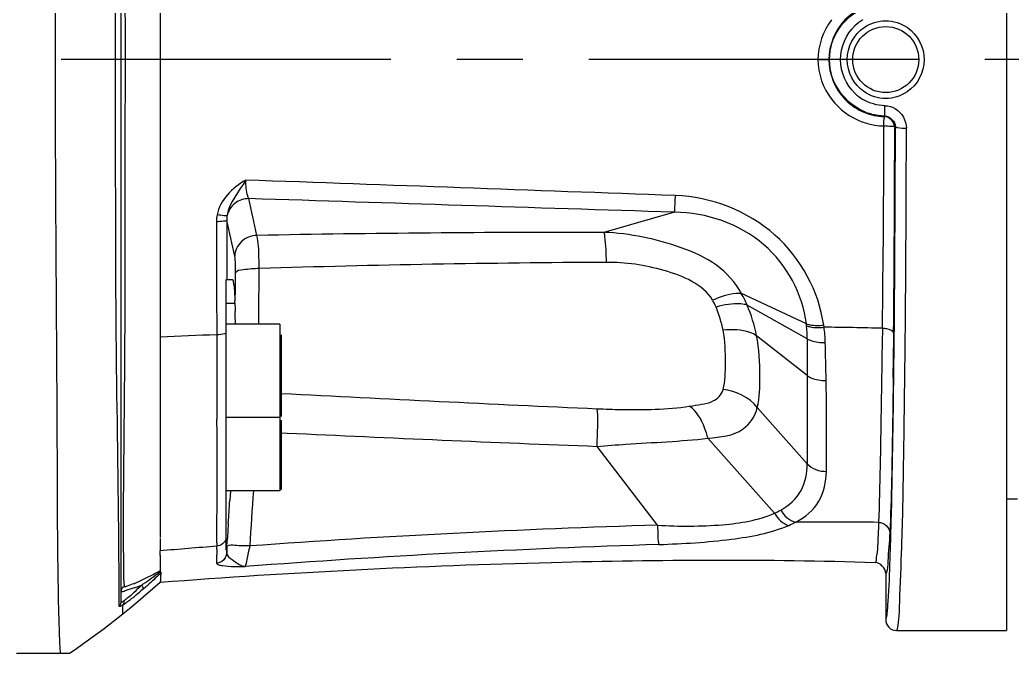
# Model space of a CAD drawing. Header units: millimetres. Extents: x 4086 to 8300, y 123 to 1549.
# Drawn here: x 6936.32 to 6958.89, y 991.54 to 1005.95 of the extents above; entities that cross this region are included whole.
import ezdxf

# ---------------------------------------------------------------- set-up
doc = ezdxf.new("R2010")
doc.units = ezdxf.units.MM
doc.linetypes.add('CENTER', pattern=[0.6, 0.375, -0.075, 0.075, -0.075])
doc.layers.add('中心线', color=7, linetype='Continuous')
doc.layers.add('外形图', color=7, linetype='Continuous')

msp = doc.modelspace()

# ---------------------------------------------------------------- linework, layer by layer
at = {"layer": '中心线', "linetype": 'CENTER', "ltscale": 20}
msp.add_line((6992.764, 1005.043), (6836.9537, 1005.043), dxfattribs=at)
at = {"layer": '外形图'}
for p, q in [((6958.764, 1018.028), (6958.764, 992.058)), ((6938.6265, 992.7062), (6938.6265, 1017.3785)), ((6939.514, 1016.2126), (6939.514, 994.1774)), ((6938.5016, 1005.2691), (6938.5019, 1005.5254)), ((6938.5015, 1005.043), (6938.5016, 1005.2691)), ((6954.4738, 1005.0432), (6954.7211, 1005.043)), ((6955.981, 1003.754), (6955.9768, 1003.749)), ((6955.9903, 1003.7649), (6955.981, 1003.754)), ((6955.9742, 1003.5336), (6955.9741, 1003.5036)), ((6956.2246, 1003.5042), (6956.2195, 1003.4992)), ((6956.2195, 1003.4992), (6956.2195, 1003.503)), ((6951.214, 1001.5712), (6949.6054, 1001.1134)), ((6941.0292, 1001.3886), (6941.0292, 1000.0423)), ((6941.2302, 1000.0433), (6941.23, 1000.1915)), ((6941.014, 993.8892), (6941.014, 1000.0431)), ((6941.0256, 1000.0431), (6941.1551, 1000.0431)), ((6941.2306, 999.6861), (6941.2302, 1000.0433)), ((6954.2103, 999.0342), (6952.7382, 999.7233)), ((6941.014, 999.5033), (6941.2144, 999.5033)), ((6954.2311, 998.6894), (6952.8623, 999.4612)), ((6942.239, 999.0257), (6941.014, 999.0257)), ((6942.239, 999.0257), (6942.239, 995.2376)), ((6954.2153, 998.9903), (6954.2103, 999.0342)), ((6954.6118, 998.9572), (6954.6047, 999.0071)), ((6940.8008, 998.8192), (6940.8009, 998.7852)), ((6942.264, 998.7847), (6942.264, 996.9257)), ((6954.2295, 997.8594), (6953.0771, 998.7645)), ((6955.9372, 998.9335), (6955.9325, 998.5989)), ((6955.9325, 998.5989), (6955.9279, 998.2713)), ((6940.8066, 997.1245), (6940.8072, 996.8672)), ((6954.2294, 995.8494), (6953.0926, 997.1289)), ((6942.239, 996.9007), (6941.014, 996.9007)), ((6942.264, 996.8409), (6942.264, 995.2626)), ((6942.264, 996.5551), (6942.4024, 996.5487)), ((6950.8236, 994.4531), (6949.4517, 996.2465)), ((6953.4848, 994.7266), (6951.9707, 996.4311)), ((6942.239, 995.2376), (6941.014, 995.2376)), ((6941.1122, 995.2376), (6941.0976, 995.0122)), ((6959.014, 995.043), (6958.764, 995.043)), ((6940.8035, 994.0499), (6940.8026, 993.9752)), ((6939.514, 993.7716), (6939.514, 993.3806)), ((6939.5145, 993.7668), (6939.5149, 993.8697)), ((6940.8022, 993.912), (6940.7995, 993.6566)), ((6941.0291, 993.9607), (6941.0291, 993.9108)), ((6941.0291, 993.9108), (6941.0291, 993.8632)), ((6941.0291, 993.8632), (6941.0291, 993.8183)), ((6941.0292, 993.8191), (6941.0367, 993.9375)), ((6940.7995, 993.6566), (6940.7989, 993.5887)), ((6938.6913, 993.1959), (6938.6888, 993.4162)), ((6956.014, 993.3571), (6956.014, 992.3076)), ((6938.5803, 992.6098), (6938.5806, 993.1247)), ((6938.5806, 993.1247), (6938.5805, 993.2026)), ((6939.3468, 993.0131), (6939.5114, 993.1575)), ((6938.8538, 992.5927), (6939.3468, 993.0131)), ((6939.1284, 993.0003), (6939.0786, 992.9583)), ((6939.1621, 993.0291), (6939.1284, 993.0003)), ((6938.6671, 992.4393), (6938.6642, 992.6402)), ((6938.6671, 992.4393), (6938.8538, 992.5927)), ((6956.2641, 992.058), (6958.764, 992.058)), ((6936.2515, 991.543), (6937.4505, 991.543))]:
    msp.add_line(p, q, dxfattribs=at)
for points in [[(6939.5376, 993.3734), (6939.5351, 993.3787), (6939.514, 993.3806)], [(6938.5803, 992.6098), (6938.5895, 992.618), (6938.5978, 992.627), (6938.6052, 992.6368), (6938.6116, 992.6473), (6938.6169, 992.6584), (6938.6211, 992.67), (6938.6241, 992.6819), (6938.6259, 992.694), (6938.6265, 992.7062)], [(6938.6637, 992.6396), (6938.6711, 992.6469), (6938.6773, 992.6546), (6938.6829, 992.663), (6938.6876, 992.6721), (6938.6915, 992.6817), (6938.6946, 992.6917), (6938.6967, 992.7022), (6938.6979, 992.7129), (6938.6982, 992.7238), (6938.6975, 992.7348)], [(6937.4504, 991.543), (6937.5581, 991.6136), (6938.2384, 992.1014), (6938.6671, 992.4393)]]:
    msp.add_lwpolyline(points, dxfattribs=at)
msp.add_circle((6956.014, 1005.043), 0.75, dxfattribs=at)
for centre, radius, start, end in [((6956.0249, 1005.0617), 1.0327, 120.85998, 133.57352), ((6841.9262, 1004.9614), 96.8002, 0.04827, 0.31919), ((6846.4766, 1005.0728), 92.2498, 359.691769, 359.981457), ((6956.0249, 1005.0244), 1.0327, 226.37989, 239.09278), ((6956.0156, 1005.0492), 1.3008, 248.46986, 268.28881), ((6956.0146, 1005.0433), 1.2787, 248.74474, 256.81751), ((6956.0139, 1005.0411), 1.2764, 256.82255, 260.86298), ((6956.0141, 1005.0425), 1.2779, 260.86559, 264.90018), ((6956.0141, 1005.0418), 1.2771, 264.89798, 268.93467), ((6955.9693, 1003.5016), 0.2475, 77.67217, 88.27387), ((6956.0184, 1005.1048), 1.5719, 249.75475, 260.90324), ((6956.0188, 1005.1102), 1.5772, 260.92218, 268.37898), ((6557.5341, 1004.4356), 398.441, 359.208777, 359.865977), ((6139.1161, 1005.5123), 817.1059, 359.5308539, 359.8588384), ((6374.6886, 1004.4864), 581.547, 359.3973828, 359.904207), ((6953.1612, 1006.647), 4.3888, 314.26712, 314.45272), ((6334.3833, 1004.5668), 622.1024, 359.4575344, 359.9002794), ((6767.1432, 963.7874), 178.5016, 12.0477, 12.32249), ((6941.6674, 1001.3562), 0.8726, 169.69766, 180.12155), ((6941.6599, 1001.3963), 0.6308, 170.64967, 180.70276), ((6949.0717, 605.8406), 395.2732, 89.922644, 91.066697), ((6934.7913, 1000.1856), 6.4387, 0.05253, 1.05482), ((6932.2969, 999.253), 8.921, 1.60818, 1.95699), ((6949.3917, 998.2933), 2.9837, 11.52376, 22.10759), ((6949.3549, 997.9986), 3.8002, 11.62633, 22.63489), ((6863.0312, 997.1956), 78.2171, 1.34061, 1.553872), ((6951.4998, 998.6977), 2.7313, 359.82783, 6.15175), ((6952.0627, 819.3561), 179.6192, 88.764016, 89.186873), ((6951.247, 998.5144), 3.3938, 1.62409, 7.49865), ((6948.6113, 799.716), 199.2224, 92.246829, 92.617256), ((7254.2083, 997.7273), 299.9787, 179.816226, 179.974771), ((6877.4244, 996.3849), 77.2471, 1.010424, 1.651025), ((6621.9777, 1001.694), 334.2293, 359.334284, 359.448698), ((7798.6873, 996.7874), 844.4584, 179.9272653, 180.0636386), ((6990.3391, 1908.9395), 912.7536, 266.9811836, 267.4326789), ((6335.9093, 995.5965), 604.8992, 359.9538715, 0.1203582), ((6983.2933, 1868.1866), 872.5965, 267.3140736, 267.7773646), ((6742.1748, 995.3231), 198.6336, 359.797318, 359.938383), ((6716.305, 1009.3876), 225.2517, 356.21269, 356.340942), ((6952.7454, 996.3845), 1.8157, 294.038, 299.01122), ((6819.0888, 995.0543), 121.7192, 359.670262, 359.795779), ((6957.0528, 780.7581), 213.7858, 91.669713, 94.156069), ((6954.529, 874.6178), 119.9077, 89.367296, 90.267417), ((6880.7075, 994.6897), 60.0994, 359.389991, 359.679754), ((6957.5929, 778.7166), 215.403, 91.79211, 94.297787), ((6953.354, 832.7779), 161.6851, 94.452256, 94.910425), ((6940.9523, 993.8821), 1.4387, 176.31959, 178.5495), ((6921.2411, 994.0927), 19.5619, 359.47069, 359.65576), ((6822.9431, 993.0186), 115.6376, 0.091167, 0.215664), ((6934.1303, 1000.4131), 8.845, 304.41751, 307.49413), ((6935.6929, 1000.3787), 7.9386, 296.70162, 298.77252), ((6969.8621, 993.6701), 31.1744, 180.87168, 181.12463), ((6937.0759, 997.3896), 4.6452, 293.30624, 294.67822), ((6933.7292, 998.5085), 7.6232, 312.98775, 314.71777), ((6936.2458, 1000.2777), 7.7296, 290.33579, 291.61351), ((6935.9379, 999.861), 7.3661, 294.69531, 296.80857), ((6934.8841, 999.3124), 7.5109, 304.08131, 304.41964), ((6933.9813, 999.0605), 7.9511, 310.98605, 311.65067), ((6933.6631, 999.4216), 8.4322, 308.80397, 309.95972), ((6934.1558, 998.8598), 7.685, 310.6502, 310.9853), ((6938.0136, 993.6599), 1.2096, 302.53915, 303.60062), ((6937.6454, 994.2112), 1.8725, 303.64935, 305.25374), ((6938.0992, 993.545), 1.0071, 306.44022, 307.63363), ((6937.1924, 994.8562), 2.6607, 305.20145, 305.85334), ((6936.4823, 995.8314), 3.8671, 305.91837, 307.5319), ((6935.5969, 996.993), 5.3276, 307.47253, 307.93245), ((6935.1231, 997.601), 6.0984, 307.9318, 308.36566), ((6934.6477, 998.2017), 6.8645, 308.36518, 308.77999)]:
    msp.add_arc(centre, radius, start, end, dxfattribs=at)
for points, knots in [([(6937.1336, 1005.043), (6937.1336, 1006.9173), (6937.1395, 1009.5762), (6937.1749, 1013.5761), (6937.1705, 1015.2469), (6937.262, 1019.5673), (6937.2515, 1018.667)], [0, 0, 0, 0, 0.4126989, 0.6160209, 0.8017479, 1, 1, 1, 1]), ([(6938.5019, 1005.5254), (6938.5043, 1007.6026), (6938.4946, 1011.3055), (6938.5735, 1015.0077), (6938.5798, 1016.6333)], [0, 0, 0, 0, 0.5609949, 1, 1, 1, 1]), ([(6938.7249, 1005.5007), (6938.7137, 1007.6976), (6938.7408, 1011.4003), (6938.6692, 1015.103), (6938.6881, 1016.6086)], [0, 0, 0, 0, 0.5933552, 1, 1, 1, 1]), ([(6955.3125, 1004.2768), (6955.1115, 1004.4684), (6954.861, 1005.0435), (6955.1119, 1005.6184), (6955.3131, 1005.8099)], [0, 0, 0, 0, 0.5000006, 1, 1, 1, 1]), ([(6955.5191, 1004.315), (6955.2932, 1004.4711), (6954.983, 1005.0465), (6955.2971, 1005.6199), (6955.5242, 1005.7744)], [0, 0, 0, 0, 0.5000231, 1, 1, 1, 1]), ([(6956.5089, 1005.771), (6956.7349, 1005.6149), (6957.0451, 1005.0395), (6956.731, 1004.4661), (6956.5039, 1004.3117)], [0, 0, 0, 0, 0.5000231, 1, 1, 1, 1]), ([(6937.2462, 991.543), (6937.1849, 992.8402), (6937.1839, 997.3425), (6937.1336, 1001.8415), (6937.1336, 1005.043)], [0, 0, 0, 0, 0.2885774, 1, 1, 1, 1]), ([(6938.5798, 993.4539), (6938.5735, 995.0806), (6938.4945, 998.7848), (6938.5042, 1002.4897), (6938.5019, 1004.5676)], [0, 0, 0, 0, 0.4391126, 1, 1, 1, 1]), ([(6938.6888, 993.4162), (6938.6719, 994.8946), (6938.7367, 998.6148), (6938.7145, 1002.3349), (6938.725, 1004.5765)], [0, 0, 0, 0, 0.3974268, 1, 1, 1, 1]), ([(6955.9903, 1003.7649), (6955.9909, 1003.7707), (6955.9899, 1003.8474), (6955.9936, 1003.9238), (6955.995, 1003.9946)], [0, 0, 0, 0, 0.075884, 1, 1, 1, 1]), ([(6955.9742, 1003.5336), (6955.9755, 1003.5839), (6955.9627, 1003.6503), (6955.9901, 1003.7322), (6955.9768, 1003.749)], [0, 0, 0, 0, 0.7006565, 1, 1, 1, 1]), ([(6956.2195, 1003.4992), (6956.2162, 1003.5246), (6956.0937, 1003.5192), (6956.0317, 1003.5331), (6955.9742, 1003.5336)], [0, 0, 0, 0, 0.3081736, 1, 1, 1, 1]), ([(6956.2348, 1003.5141), (6956.2351, 1003.5121), (6956.2398, 1003.508), (6956.2448, 1003.5061), (6956.2481, 1003.5049)], [0, 0, 0, 0, 0.3575059, 1, 1, 1, 1]), ([(6956.2481, 1003.5049), (6956.2597, 1003.5008), (6956.3382, 1003.4863), (6956.4177, 1003.4842), (6956.4847, 1003.4841)], [0, 0, 0, 0, 0.1548528, 1, 1, 1, 1]), ([(6941.5325, 1001.8821), (6941.5207, 1001.9001), (6941.4735, 1002.0378), (6941.4646, 1002.1823), (6941.4598, 1002.304)], [0, 0, 0, 0, 0.1500751, 1, 1, 1, 1]), ([(6941.5325, 1001.8821), (6941.421, 1001.8821), (6941.1937, 1001.8073), (6941.0624, 1001.6054), (6941.0375, 1001.4988)], [0, 0, 0, 0, 0.5046039, 1, 1, 1, 1]), ([(6951.214, 1001.5712), (6951.2156, 1001.5885), (6951.2231, 1001.7151), (6951.2278, 1001.8418), (6951.2316, 1001.9511)], [0, 0, 0, 0, 0.1369368, 1, 1, 1, 1]), ([(6954.6047, 999.0071), (6954.4911, 999.7746), (6953.6688, 1001.3075), (6952.0429, 1001.9216), (6951.2316, 1001.9511)], [0, 0, 0, 0, 0.4886785, 1, 1, 1, 1]), ([(6941.0375, 1001.4988), (6941.0173, 1001.4834), (6940.9304, 1001.5006), (6940.8593, 1001.5034), (6940.8089, 1001.5122)], [0, 0, 0, 0, 0.332024, 1, 1, 1, 1]), ([(6954.2103, 999.0342), (6954.127, 999.7102), (6953.3934, 1001.0793), (6951.9332, 1001.5655), (6951.214, 1001.5712)], [0, 0, 0, 0, 0.4863412, 1, 1, 1, 1]), ([(6941.0292, 1001.3886), (6941.0188, 1001.3654), (6940.9158, 1001.3674), (6940.8489, 1001.3548), (6940.7948, 1001.3543)], [0, 0, 0, 0, 0.3195923, 1, 1, 1, 1]), ([(6941.7132, 1001.0453), (6941.5876, 1001.044), (6941.3304, 1000.9452), (6941.2152, 1000.6921), (6941.2115, 1000.5696)], [0, 0, 0, 0, 0.5060576, 1, 1, 1, 1]), ([(6941.7683, 1000.289), (6941.7667, 1000.3743), (6941.7558, 1000.6261), (6941.7572, 1000.8836), (6941.7132, 1001.0453)], [0, 0, 0, 0, 0.337383, 1, 1, 1, 1]), ([(6949.6054, 1001.1134), (6949.6141, 1001.0831), (6949.6454, 1000.8563), (6949.6515, 1000.6285), (6949.6554, 1000.4322)], [0, 0, 0, 0, 0.1385618, 1, 1, 1, 1]), ([(6952.7382, 999.7233), (6952.5978, 999.9742), (6952.1891, 1000.4278), (6951.0924, 1000.9059), (6950.2021, 1001.0908), (6949.6054, 1001.1134)], [0, 0, 0, 0, 0.2430387, 0.4952182, 1, 1, 1, 1]), ([(6941.229, 1000.3041), (6941.2284, 1000.3343), (6941.2251, 1000.4228), (6941.2243, 1000.5125), (6941.2115, 1000.5696)], [0, 0, 0, 0, 0.3401173, 1, 1, 1, 1]), ([(6952.0782, 999.571), (6951.8542, 999.9389), (6950.9476, 1000.313), (6950.1, 1000.435), (6949.6554, 1000.4322)], [0, 0, 0, 0, 0.4920539, 1, 1, 1, 1]), ([(6941.7683, 1000.289), (6941.6459, 1000.2908), (6941.4908, 1000.2692), (6941.2489, 1000.2507), (6941.23, 1000.1915)], [0, 0, 0, 0, 0.6633831, 1, 1, 1, 1]), ([(6941.7562, 999.0252), (6941.7568, 999.1261), (6941.7603, 999.5474), (6941.766, 999.9686), (6941.7683, 1000.289)], [0, 0, 0, 0, 0.2395416, 1, 1, 1, 1]), ([(6941.1551, 1000.0431), (6941.1675, 1000.0431), (6941.1781, 999.9812), (6941.2038, 999.8446), (6941.2086, 999.677), (6941.2127, 999.5576)], [0, 0, 0, 0, 0.0751727, 0.2718219, 1, 1, 1, 1]), ([(6952.7382, 999.7233), (6952.6944, 999.728), (6952.4658, 999.7211), (6952.2461, 999.644), (6952.0782, 999.571)], [0, 0, 0, 0, 0.1939377, 1, 1, 1, 1]), ([(6952.8623, 999.4612), (6952.8164, 999.4742), (6952.5797, 999.5089), (6952.339, 999.4663), (6952.156, 999.4162)], [0, 0, 0, 0, 0.2012891, 1, 1, 1, 1]), ([(6954.2103, 999.0342), (6954.2365, 999.0242), (6954.3652, 998.9903), (6954.5012, 998.9932), (6954.6047, 999.0071)], [0, 0, 0, 0, 0.2115, 1, 1, 1, 1]), ([(6954.2153, 998.9903), (6954.2416, 998.9798), (6954.3705, 998.9435), (6954.5074, 998.9445), (6954.6118, 998.9572)], [0, 0, 0, 0, 0.2119337, 1, 1, 1, 1]), ([(6941.014, 998.8196), (6941.0037, 998.8137), (6940.9345, 998.7903), (6940.8613, 998.7862), (6940.8009, 998.7852)], [0, 0, 0, 0, 0.1647988, 1, 1, 1, 1]), ([(6952.3147, 997.5404), (6952.3664, 997.7338), (6952.3754, 998.1906), (6952.3653, 998.6433), (6952.3153, 998.8893)], [0, 0, 0, 0, 0.4435632, 1, 1, 1, 1]), ([(6953.0771, 998.7645), (6953.0303, 998.7937), (6952.7909, 998.9005), (6952.519, 998.9105), (6952.3153, 998.8893)], [0, 0, 0, 0, 0.2120103, 1, 1, 1, 1]), ([(6953.0926, 997.1289), (6953.1526, 997.3607), (6953.16, 997.9149), (6953.1394, 998.4632), (6953.0771, 998.7645)], [0, 0, 0, 0, 0.4376456, 1, 1, 1, 1]), ([(6955.9372, 998.9335), (6955.9696, 998.9338), (6956.0572, 998.9275), (6956.1924, 998.8855), (6956.1946, 998.8218)], [0, 0, 0, 0, 0.3372334, 1, 1, 1, 1]), ([(6940.8016, 998.4984), (6940.802, 998.3801), (6940.8037, 997.9221), (6940.8056, 997.4642), (6940.8066, 997.1245)], [0, 0, 0, 0, 0.2583395, 1, 1, 1, 1]), ([(6954.2311, 998.6894), (6954.2574, 998.6748), (6954.3867, 998.6206), (6954.53, 998.6066), (6954.6394, 998.6105)], [0, 0, 0, 0, 0.2156587, 1, 1, 1, 1]), ([(6955.9279, 998.2713), (6955.922, 997.8681), (6955.9019, 996.617), (6955.8814, 995.3658), (6955.8531, 994.5182)], [0, 0, 0, 0, 0.3222641, 1, 1, 1, 1]), ([(6956.2815, 992.0979), (6956.3238, 992.2918), (6956.3346, 992.92), (6956.3958, 994.1662), (6956.4236, 996.0176), (6956.445, 997.4416), (6956.4534, 998.2383)], [0, 0, 0, 0, 0.0969193, 0.3043288, 0.6109688, 1, 1, 1, 1]), ([(6954.2295, 997.8594), (6954.2556, 997.8394), (6954.3866, 997.7644), (6954.5426, 997.7427), (6954.6595, 997.7471)], [0, 0, 0, 0, 0.2192289, 1, 1, 1, 1]), ([(6956.1149, 993.6916), (6956.1243, 993.9667), (6956.1647, 995.3859), (6956.1853, 996.8057), (6956.1987, 997.9501)], [0, 0, 0, 0, 0.1938737, 1, 1, 1, 1]), ([(6954.6643, 995.6787), (6954.6665, 995.8293), (6954.6693, 996.5188), (6954.6687, 997.2084), (6954.6595, 997.7471)], [0, 0, 0, 0, 0.2185642, 1, 1, 1, 1]), ([(6956.1844, 997.8107), (6956.18, 997.4333), (6956.1629, 996.2576), (6956.1442, 995.0815), (6956.1069, 994.2839)], [0, 0, 0, 0, 0.3209789, 1, 1, 1, 1]), ([(6951.5501, 997.1588), (6951.6419, 997.1718), (6951.8182, 997.2077), (6952.1168, 997.2512), (6952.2839, 997.4254), (6952.3147, 997.5404)], [0, 0, 0, 0, 0.3096248, 0.6022811, 1, 1, 1, 1]), ([(6949.454, 997.102), (6949.6341, 997.0941), (6950.3327, 997.0732), (6951.0362, 997.0861), (6951.5501, 997.1588)], [0, 0, 0, 0, 0.2578432, 1, 1, 1, 1]), ([(6951.9707, 996.4311), (6951.9513, 996.5118), (6951.8681, 996.7789), (6951.7186, 997.051), (6951.5501, 997.1588)], [0, 0, 0, 0, 0.2932774, 1, 1, 1, 1]), ([(6949.4517, 996.2465), (6949.4551, 996.3424), (6949.4605, 996.6271), (6949.4769, 996.9141), (6949.454, 997.102)], [0, 0, 0, 0, 0.3362644, 1, 1, 1, 1]), ([(6951.9707, 996.4311), (6952.2453, 996.4588), (6952.7593, 996.4958), (6953.049, 996.9394), (6953.0926, 997.1289)], [0, 0, 0, 0, 0.5865976, 1, 1, 1, 1]), ([(6949.4517, 996.2465), (6949.6701, 996.2662), (6950.5098, 996.3274), (6951.3521, 996.3602), (6951.9707, 996.4311)], [0, 0, 0, 0, 0.260408, 1, 1, 1, 1]), ([(6953.6262, 994.7963), (6953.8141, 994.899), (6954.1475, 995.2041), (6954.2293, 995.6419), (6954.2294, 995.8494)], [0, 0, 0, 0, 0.5078932, 1, 1, 1, 1]), ([(6953.9693, 994.5242), (6954.179, 994.6346), (6954.5659, 994.9565), (6954.6609, 995.4464), (6954.6643, 995.6787)], [0, 0, 0, 0, 0.5050257, 1, 1, 1, 1]), ([(6950.8236, 994.4531), (6951.3153, 994.4255), (6952.2097, 994.4204), (6953.1146, 994.5645), (6953.4848, 994.7266)], [0, 0, 0, 0, 0.54924, 1, 1, 1, 1]), ([(6950.8236, 994.4531), (6950.8254, 994.4018), (6950.835, 994.256), (6950.8301, 994.1059), (6950.8565, 994.0143)], [0, 0, 0, 0, 0.3500414, 1, 1, 1, 1]), ([(6950.8565, 994.0143), (6951.4069, 994.0319), (6952.4005, 994.0932), (6953.399, 994.2741), (6953.8112, 994.4499)], [0, 0, 0, 0, 0.5513211, 1, 1, 1, 1]), ([(6955.8531, 994.5182), (6955.8485, 994.3851), (6955.8369, 994.1636), (6955.8264, 993.8674), (6955.7949, 993.7191), (6955.7935, 993.6139), (6955.7721, 993.6069)], [0, 0, 0, 0, 0.4350965, 0.7393452, 0.9263875, 1, 1, 1, 1]), ([(6956.1069, 994.2839), (6956.0967, 994.0669), (6956.0601, 993.7687), (6956.0634, 993.4459), (6956.0217, 993.3658)], [0, 0, 0, 0, 0.7063804, 1, 1, 1, 1]), ([(6941.559, 993.9817), (6941.4435, 993.9895), (6941.281, 993.9773), (6941.0877, 994.0114), (6941.0417, 993.9778)], [0, 0, 0, 0, 0.670288, 1, 1, 1, 1]), ([(6941.4505, 993.5139), (6941.4736, 993.5625), (6941.4982, 993.7235), (6941.5377, 993.8775), (6941.559, 993.9817)], [0, 0, 0, 0, 0.3358026, 1, 1, 1, 1]), ([(6939.514, 993.9185), (6939.5138, 993.9101), (6939.5136, 993.8938), (6939.5138, 993.8775), (6939.514, 993.8697)], [0, 0, 0, 0, 0.5175218, 1, 1, 1, 1]), ([(6941.0292, 993.8191), (6941.0287, 993.8047), (6941.06, 993.7241), (6941.1367, 993.6808), (6941.192, 993.6418)], [0, 0, 0, 0, 0.1758032, 1, 1, 1, 1]), ([(6939.5114, 993.1575), (6942.4752, 993.3858), (6947.8947, 993.6534), (6953.3218, 993.686), (6955.7721, 993.6069)], [0, 0, 0, 0, 0.548028, 1, 1, 1, 1]), ([(6940.7989, 993.5887), (6940.7989, 993.5818), (6940.8115, 993.5653), (6940.8284, 993.5591), (6940.839, 993.5553)], [0, 0, 0, 0, 0.378757, 1, 1, 1, 1]), ([(6940.839, 993.5553), (6940.8699, 993.5442), (6941.0735, 993.5109), (6941.2786, 993.5135), (6941.4505, 993.5139)], [0, 0, 0, 0, 0.1601473, 1, 1, 1, 1]), ([(6956.0228, 992.3178), (6956.0402, 992.3574), (6956.0497, 992.4953), (6956.0941, 992.9486), (6956.1037, 993.3673), (6956.1149, 993.6916)], [0, 0, 0, 0, 0.0941678, 0.2936185, 1, 1, 1, 1]), ([(6939.514, 993.1602), (6939.5301, 993.1793), (6939.5265, 993.2594), (6939.5347, 993.3268), (6939.5376, 993.3734)], [0, 0, 0, 0, 0.3483293, 1, 1, 1, 1]), ([(6956.0217, 993.3658), (6956.0206, 993.3637), (6956.0186, 993.3603), (6956.0155, 993.3576), (6956.014, 993.3571)], [0, 0, 0, 0, 0.5948854, 1, 1, 1, 1]), ([(6938.9138, 993.1234), (6938.8636, 993.1019), (6938.8036, 993.0884), (6938.7094, 993.038), (6938.6949, 993.055)], [0, 0, 0, 0, 0.7096248, 1, 1, 1, 1]), ([(6939.1284, 993.0003), (6939.1346, 993.0091), (6939.1266, 993.0464), (6939.1073, 993.0708), (6939.0923, 993.086)], [0, 0, 0, 0, 0.3352867, 1, 1, 1, 1]), ([(6939.5114, 993.1575), (6939.5119, 993.1579), (6939.5128, 993.1588), (6939.5136, 993.1597), (6939.514, 993.1602)], [0, 0, 0, 0, 0.4926288, 1, 1, 1, 1]), ([(6938.932, 993.0299), (6938.8617, 993.0039), (6938.7748, 992.9913), (6938.6493, 992.923), (6938.6278, 992.9449)], [0, 0, 0, 0, 0.7093116, 1, 1, 1, 1]), ([(6938.6949, 993.055), (6938.6945, 993.0554), (6938.6939, 993.0565), (6938.6937, 993.0577), (6938.6937, 993.0583)], [0, 0, 0, 0, 0.4880081, 1, 1, 1, 1]), ([(6938.927, 992.9321), (6938.8724, 992.8814), (6938.8027, 992.8183), (6938.7296, 992.7593), (6938.7142, 992.7474)], [0, 0, 0, 0, 0.7931743, 1, 1, 1, 1]), ([(6938.6642, 992.6399), (6938.6442, 992.6276), (6938.6303, 992.611), (6938.5803, 992.6026), (6938.5803, 992.6098)], [0, 0, 0, 0, 0.7652771, 1, 1, 1, 1]), ([(6938.6274, 992.7025), (6938.6271, 992.703), (6938.6266, 992.7042), (6938.6265, 992.7055), (6938.6265, 992.7062)], [0, 0, 0, 0, 0.4601369, 1, 1, 1, 1]), ([(6938.6975, 992.7348), (6938.682, 992.7238), (6938.6661, 992.7123), (6938.6313, 992.6963), (6938.6274, 992.7025)], [0, 0, 0, 0, 0.7231794, 1, 1, 1, 1]), ([(6956.0141, 992.308), (6956.0137, 992.2444), (6956.0661, 992.1105), (6956.1999, 992.058), (6956.2641, 992.058)], [0, 0, 0, 0, 0.4979524, 1, 1, 1, 1]), ([(6956.014, 992.3076), (6956.0157, 992.3076), (6956.0198, 992.311), (6956.0216, 992.3151), (6956.0228, 992.3178)], [0, 0, 0, 0, 0.3676296, 1, 1, 1, 1]), ([(6956.2641, 992.058), (6956.2685, 992.058), (6956.2764, 992.0755), (6956.2793, 992.0877), (6956.2815, 992.0979)], [0, 0, 0, 0, 0.2983658, 1, 1, 1, 1])]:
    msp.add_open_spline(points, degree=3, knots=knots, dxfattribs=at)
for points in [[(6954.7977, 1005.4344), (6954.9098, 1005.7831), (6955.2096, 1006.1017), (6955.551, 1006.2345)], [(6955.5379, 1006.2467), (6955.3701, 1006.1802), (6955.2133, 1006.0755), (6955.0875, 1005.9461)], [(6954.7846, 1005.9497), (6954.5898, 1005.6965), (6954.4739, 1005.3625), (6954.4738, 1005.043)], [(6955.0875, 1005.9461), (6954.8611, 1005.7132), (6954.7211, 1005.3679), (6954.7211, 1005.043)], [(6955.5242, 1005.7744), (6955.6656, 1005.8705), (6955.8431, 1005.9318), (6956.014, 1005.9265)], [(6956.014, 1005.9265), (6956.1869, 1005.9305), (6956.3667, 1005.8693), (6956.5089, 1005.771)], [(6954.7977, 1004.6516), (6954.7179, 1004.9), (6954.7179, 1005.186), (6954.7977, 1005.4344)], [(6938.5019, 1004.5676), (6938.5017, 1004.7261), (6938.5015, 1004.8846), (6938.5015, 1005.043)], [(6954.4738, 1005.043), (6954.4738, 1004.7224), (6954.5907, 1004.3872), (6954.7868, 1004.1335)], [(6954.7211, 1005.043), (6954.7211, 1004.7178), (6954.8614, 1004.3722), (6955.0882, 1004.1392)], [(6955.551, 1003.8516), (6955.2096, 1003.9844), (6954.9098, 1004.3029), (6954.7977, 1004.6516)], [(6955.0882, 1004.1392), (6955.214, 1004.01), (6955.3706, 1003.9056), (6955.5382, 1003.8392)], [(6955.995, 1003.9946), (6955.8214, 1003.9979), (6955.6435, 1004.0492), (6955.4945, 1004.1383)], [(6956.014, 1004.1595), (6955.8412, 1004.1556), (6955.6614, 1004.2167), (6955.5191, 1004.315)], [(6956.5039, 1004.3117), (6956.3625, 1004.2155), (6956.1849, 1004.1542), (6956.014, 1004.1595)], [(6954.7868, 1004.1335), (6954.9605, 1003.9087), (6955.208, 1003.7284), (6955.4745, 1003.63)], [(6955.995, 1003.9946), (6956.0789, 1003.993), (6956.1649, 1003.9683), (6956.237, 1003.9254)], [(6956.237, 1003.9254), (6956.382, 1003.8392), (6956.4851, 1003.6528), (6956.4847, 1003.4841)], [(6955.9896, 1003.764), (6956.1062, 1003.7618), (6956.2345, 1003.6312), (6956.2348, 1003.5146)], [(6955.9903, 1003.7649), (6956.1071, 1003.7627), (6956.2352, 1003.6308), (6956.2348, 1003.5141)], [(6956.2195, 1003.503), (6956.2178, 1003.6067), (6956.1235, 1003.7214), (6956.0221, 1003.7434)], [(6941.4598, 1002.304), (6941.1649, 1002.1315), (6940.8702, 1001.8483), (6940.8089, 1001.5122)], [(6941.4598, 1002.3043), (6941.3097, 1002.041), (6941.0862, 1001.7981), (6941.0375, 1001.4988)], [(6951.2316, 1001.9511), (6947.9744, 1002.0696), (6944.7171, 1002.1872), (6941.4598, 1002.304)], [(6951.214, 1001.5712), (6947.9868, 1001.6747), (6944.7596, 1001.7783), (6941.5325, 1001.8821)], [(6940.7948, 1001.3543), (6940.7957, 1000.8381), (6940.797, 1000.3219), (6940.7985, 999.8056)], [(6941.2115, 1000.5696), (6941.1506, 1000.8426), (6941.0899, 1001.1156), (6941.0292, 1001.3886)], [(6949.6554, 1000.4322), (6947.026, 1000.416), (6944.3963, 1000.3776), (6941.7683, 1000.289)], [(6940.7985, 999.8056), (6940.799, 999.6178), (6940.7996, 999.4299), (6940.8, 999.242)], [(6952.8623, 999.4612), (6952.8271, 999.5508), (6952.7901, 999.6427), (6952.7302, 999.7181)], [(6941.2144, 999.5033), (6941.2161, 999.4411), (6941.2179, 999.3789), (6941.2195, 999.3167)], [(6952.156, 999.4162), (6952.1344, 999.4694), (6952.1111, 999.5244), (6952.0728, 999.5673)], [(6940.8, 999.242), (6940.8003, 999.1011), (6940.8006, 998.9602), (6940.8008, 998.8192)], [(6940.8009, 998.7852), (6940.8011, 998.6896), (6940.8013, 998.594), (6940.8016, 998.4984)], [(6956.1946, 998.8218), (6956.1936, 998.7072), (6956.1926, 998.5926), (6956.1914, 998.478)], [(6956.4534, 998.2383), (6956.4549, 998.3845), (6956.4564, 998.5307), (6956.4578, 998.677)], [(6956.1987, 997.9501), (6956.2004, 998.0901), (6956.2019, 998.23), (6956.2034, 998.37)], [(6953.0926, 997.1289), (6952.9127, 997.3606), (6952.6067, 997.5127), (6952.3147, 997.5404)], [(6954.2294, 995.8494), (6954.3321, 995.7323), (6954.5087, 995.6724), (6954.6643, 995.6787)], [(6941.559, 993.9817), (6941.5866, 994.4004), (6941.6143, 994.819), (6941.642, 995.2376)], [(6953.4848, 994.7266), (6953.5514, 994.6004), (6953.672, 994.4811), (6953.8112, 994.4499)], [(6953.6262, 994.7963), (6953.6976, 994.669), (6953.8263, 994.5533), (6953.9693, 994.5242)], [(6941.0648, 994.5091), (6941.0609, 994.4503), (6941.0567, 994.3916), (6941.0533, 994.3328)], [(6953.8112, 994.4499), (6953.8639, 994.4724), (6953.9176, 994.4944), (6953.9655, 994.526)], [(6955.8531, 994.5182), (6955.9682, 994.5192), (6956.1061, 994.3991), (6956.1069, 994.2839)], [(6941.0533, 994.3328), (6941.0495, 994.2652), (6941.0466, 994.1974), (6941.0394, 994.13)], [(6939.5169, 994.1535), (6939.5137, 994.0939), (6939.5125, 994.034), (6939.5165, 993.9745)], [(6941.014, 994.1327), (6940.9827, 994.0506), (6940.8902, 993.983), (6940.8026, 993.9752)], [(6941.0394, 994.13), (6941.0334, 994.0736), (6941.0253, 994.0174), (6941.0216, 993.9608)], [(6941.0292, 993.8191), (6941.0243, 993.7462), (6940.9786, 993.6706), (6940.9174, 993.6305)], [(6940.9174, 993.6305), (6940.8824, 993.6075), (6940.8407, 993.5919), (6940.7989, 993.5887)], [(6941.192, 993.6418), (6941.2705, 993.5864), (6941.3552, 993.5267), (6941.4505, 993.5139)], [(6956.014, 993.3571), (6956.014, 993.473), (6955.8879, 993.6032), (6955.7721, 993.6069)], [(6939.5388, 993.3756), (6939.4506, 993.2871), (6939.3588, 993.2024), (6939.2654, 993.1194)], [(6938.6937, 993.0583), (6938.6558, 993.0386), (6938.6209, 992.9904), (6938.6282, 992.9484)]]:
    msp.add_open_spline(points, degree=3, dxfattribs=at)

doc.saveas('drawing.dxf')
